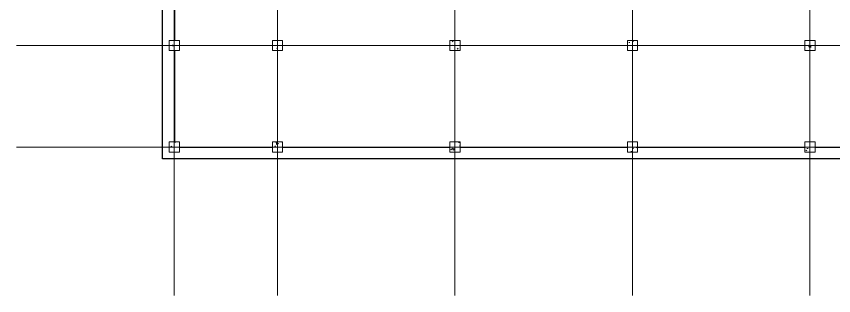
# Model space of a CAD drawing. Header units: millimetres. Extents: x -45493 to 8201, y -4031 to 20582.
# Drawn here: x -45493 to -21322, y -4031 to 4229 of the extents above; entities that cross this region are included whole.
import ezdxf

# ---------------------------------------------------------------- set-up
doc = ezdxf.new("R2010")
doc.units = ezdxf.units.MM
doc.linetypes.add('Grid Line', pattern=[22.225, 12.7, -3.175, 3.175, -3.175])
for name, color, linetype, lineweight in [('A-AREA', 32, 'Continuous', 9), ('A-WALL', 113, 'Continuous', 9), ('S-COLS', 52, 'Continuous', 9), ('S-GRID', 1, 'Continuous', 9)]:
    doc.layers.add(name, color=color, linetype=linetype, lineweight=lineweight)

# ---------------------------------------------------------------- blocks, each defined once
blk = doc.blocks.new('M_Concrete-Square-Column - 300 x 300mm-V16-1st Floor Dimensioned Plan')
at = {"layer": 'S-COLS'}
h = blk.add_hatch(dxfattribs=at)
h.set_pattern_fill('FP_17', color=256, style=0, pattern_type=2)
h.set_pattern_definition([(230, (21952.4, 3364.2), (-728.737, 63.756), [76.2, -838.2]), (175, (21952.4, 3364.2), (140.972, -764.228), [60.96, -670.56]), (280.451, (21891.7, 3369.54), (-587.77, -700.467), [64.76, -712.36]), (226.184, (21952.4, 3161), (-1084.316, 168.17), [114.3, -1257.3]), (276.636, (21862.1, 3175), (-949.61, -989.71), [97.14, -1068.54]), (171.184, (21952.4, 3161), (-949.62, -989.7), [91.44, -1005.84]), (201, (21850.8, 3211.8), (-606.458, 409.06), [76.2, -838.2]), (146, (21850.8, 3211.8), (-247.208, -736.753), [60.96, -670.56]), (251.451, (21800.3, 3245.9), (-853.668, -327.685), [64.76, -712.36]), (217.5, (21952.42, 3364.22), (-12.3547, -338.22), [33.528, -628.904, 33.528, -647.192, -673.1]), (217.5, (21952.42, 3364.22), (-12.3547, -338.22), [-1343.152, 33.528, -639.572]), (187.5, (21952.42, 3364.22), (-267.279, -400.722), [33.528, -354.584, 33.528, -870.204]), (187.5, (21952.42, 3364.22), (-267.279, -400.722), [-421.64, -613.664, 33.528, -223.012]), (147.5, (22179, 3364.22), (-542.3633, 22.9153), [33.528, -220.472, 33.528, -1810.512]), (147.5, (22179, 3364.22), (-542.3633, 22.9153), [-287.528, -758.952, 33.528, -1018.032]), (137.5, (22280.6, 3364.22), (-592.517, -101.707), [33.528, -296.672, 33.528, -492.76, -746.76]), (137.5, (22280.6, 3364.22), (-592.517, -101.707), [-856.488, 33.528, -713.232])])
h.paths.add_polyline_path([(150, 150), (-150, 150), (-150, -150), (150, -150)], flags=0)
for p, q in [((150, 150), (-150, 150)), ((-150, 150), (-150, -150)), ((150, -150), (150, 150)), ((-150, -150), (150, -150))]:
    blk.add_line(p, q, dxfattribs=at)
blk = doc.blocks.new('M_Concrete-Square-Column - 300 x 300mm-V17-1st Floor Dimensioned Plan')
at = {"layer": 'S-COLS'}
h = blk.add_hatch(dxfattribs=at)
h.set_pattern_fill('FP_18', color=256, style=0, pattern_type=2)
h.set_pattern_definition([(230, (21952.4, 364.2), (-728.737, 63.756), [76.2, -838.2]), (175, (21952.4, 364.2), (140.972, -764.228), [60.96, -670.56]), (280.451, (21891.7, 369.54), (-587.77, -700.467), [64.76, -712.36]), (226.184, (21952.4, 161), (-1084.316, 168.17), [114.3, -1257.3]), (276.636, (21862.1, 175), (-949.61, -989.71), [97.14, -1068.54]), (171.184, (21952.4, 161), (-949.62, -989.7), [91.44, -1005.84]), (201, (21850.8, 211.8), (-606.458, 409.06), [76.2, -838.2]), (146, (21850.8, 211.8), (-247.208, -736.753), [60.96, -670.56]), (251.451, (21800.3, 245.9), (-853.668, -327.685), [64.76, -712.36]), (217.5, (21952.42, 364.23), (-12.3547, -338.22), [33.528, -628.904, 33.528, -647.192, -673.1]), (217.5, (21952.42, 364.23), (-12.3547, -338.22), [-1343.152, 33.528, -639.572]), (187.5, (21952.42, 364.23), (-267.279, -400.722), [33.528, -354.584, 33.528, -613.664, -256.54]), (187.5, (21952.42, 364.23), (-267.279, -400.722), [-1035.304, 33.528, -223.012]), (147.5, (22179, 364.23), (-542.3633, 22.9153), [33.528, -220.472, 33.528, -758.952, -1051.56]), (147.5, (22179, 364.23), (-542.3633, 22.9153), [-1046.48, 33.528, -1018.032]), (137.5, (22280.6, 364.23), (-592.517, -101.707), [33.528, -296.672, 33.528, -492.76, -746.76]), (137.5, (22280.6, 364.23), (-592.517, -101.707), [-856.488, 33.528, -713.232])])
h.paths.add_polyline_path([(150, 150), (-150, 150), (-150, -150), (150, -150)], flags=0)
for p, q in [((150, 150), (-150, 150)), ((-150, 150), (-150, -150)), ((150, -150), (150, 150)), ((-150, -150), (150, -150))]:
    blk.add_line(p, q, dxfattribs=at)
blk = doc.blocks.new('M_Concrete-Square-Column - 300 x 300mm-V19-1st Floor Dimensioned Plan')
at = {"layer": 'S-COLS'}
h = blk.add_hatch(dxfattribs=at)
h.set_pattern_fill('FP_20', color=256, style=0, pattern_type=2)
h.set_pattern_definition([(230, (27202.4, 3364.2), (-728.737, 63.756), [76.2, -838.2]), (175, (27202.4, 3364.2), (140.972, -764.228), [60.96, -670.56]), (280.451, (27141.7, 3369.54), (-587.77, -700.467), [64.76, -712.36]), (226.184, (27202.4, 3161), (-1084.316, 168.17), [114.3, -1257.3]), (276.636, (27112.1, 3175), (-949.61, -989.71), [97.14, -1068.54]), (171.184, (27202.4, 3161), (-949.62, -989.7), [91.44, -1005.84]), (201, (27100.8, 3211.8), (-606.458, 409.06), [76.2, -838.2]), (146, (27100.8, 3211.8), (-247.208, -736.753), [60.96, -670.56]), (251.451, (27050.3, 3245.9), (-853.668, -327.685), [64.76, -712.36]), (217.5, (27202.42, 3364.22), (-12.3547, -338.22), [33.528, -628.904, 33.528, -647.192, -673.1]), (217.5, (27202.42, 3364.22), (-12.3547, -338.22), [-1343.152, 33.528, -639.572]), (187.5, (27202.42, 3364.22), (-267.279, -400.722), [33.528, -354.584, 33.528, -870.204]), (187.5, (27202.42, 3364.22), (-267.279, -400.722), [-421.64, -613.664, 33.528, -223.012]), (147.5, (27429, 3364.22), (-542.3633, 22.9153), [33.528, -220.472, 33.528, -1810.512]), (147.5, (27429, 3364.22), (-542.3633, 22.9153), [-287.528, -758.952, 33.528, -1018.032]), (137.5, (27530.6, 3364.22), (-592.517, -101.707), [33.528, -296.672, 33.528, -492.76, -746.76]), (137.5, (27530.6, 3364.22), (-592.517, -101.707), [-856.488, 33.528, -713.232])])
h.paths.add_polyline_path([(150, 150), (-150, 150), (-150, -150), (150, -150)], flags=0)
for p, q in [((150, 150), (-150, 150)), ((-150, 150), (-150, -150)), ((150, -150), (150, 150)), ((-150, -150), (150, -150))]:
    blk.add_line(p, q, dxfattribs=at)
blk = doc.blocks.new('M_Concrete-Square-Column - 300 x 300mm-V20-1st Floor Dimensioned Plan')
at = {"layer": 'S-COLS'}
h = blk.add_hatch(dxfattribs=at)
h.set_pattern_fill('FP_21', color=256, style=0, pattern_type=2)
h.set_pattern_definition([(230, (27202.4, 364.2), (-728.737, 63.756), [76.2, -838.2]), (175, (27202.4, 364.2), (140.972, -764.228), [60.96, -670.56]), (280.451, (27141.7, 369.54), (-587.77, -700.467), [64.76, -712.36]), (226.184, (27202.4, 161), (-1084.316, 168.17), [114.3, -1257.3]), (276.636, (27112.1, 175), (-949.61, -989.71), [97.14, -1068.54]), (171.184, (27202.4, 161), (-949.62, -989.7), [91.44, -1005.84]), (201, (27100.8, 211.8), (-606.458, 409.06), [76.2, -838.2]), (146, (27100.8, 211.8), (-247.208, -736.753), [60.96, -670.56]), (251.451, (27050.3, 245.9), (-853.668, -327.685), [64.76, -712.36]), (217.5, (27202.42, 364.23), (-12.3547, -338.22), [33.528, -628.904, 33.528, -647.192, -673.1]), (217.5, (27202.42, 364.23), (-12.3547, -338.22), [-1343.152, 33.528, -639.572]), (187.5, (27202.42, 364.23), (-267.279, -400.722), [33.528, -354.584, 33.528, -613.664, -256.54]), (187.5, (27202.42, 364.23), (-267.279, -400.722), [-1035.304, 33.528, -223.012]), (147.5, (27429, 364.23), (-542.3633, 22.9153), [33.528, -220.472, 33.528, -758.952, -1051.56]), (147.5, (27429, 364.23), (-542.3633, 22.9153), [-1046.48, 33.528, -1018.032]), (137.5, (27530.6, 364.23), (-592.517, -101.707), [33.528, -296.672, 33.528, -492.76, -746.76]), (137.5, (27530.6, 364.23), (-592.517, -101.707), [-856.488, 33.528, -713.232])])
h.paths.add_polyline_path([(150, 150), (-150, 150), (-150, -150), (150, -150)], flags=0)
for p, q in [((150, 150), (-150, 150)), ((-150, 150), (-150, -150)), ((150, -150), (150, 150)), ((-150, -150), (150, -150))]:
    blk.add_line(p, q, dxfattribs=at)
blk = doc.blocks.new('M_Concrete-Square-Column - 300 x 300mm-V22-1st Floor Dimensioned Plan')
at = {"layer": 'S-COLS'}
h = blk.add_hatch(dxfattribs=at)
h.set_pattern_fill('FP_23', color=256, style=0, pattern_type=2)
h.set_pattern_definition([(230, (32452.4, 3364.2), (-728.737, 63.756), [76.2, -838.2]), (175, (32452.4, 3364.2), (140.972, -764.228), [60.96, -670.56]), (280.451, (32391.7, 3369.54), (-587.77, -700.467), [64.76, -712.36]), (226.184, (32452.4, 3161), (-1084.316, 168.17), [114.3, -1257.3]), (276.636, (32362.1, 3175), (-949.61, -989.71), [97.14, -1068.54]), (171.184, (32452.4, 3161), (-949.62, -989.7), [91.44, -1005.84]), (201, (32350.8, 3211.8), (-606.458, 409.061), [76.2, -838.2]), (146, (32350.8, 3211.8), (-247.208, -736.753), [60.96, -670.56]), (251.451, (32300.3, 3245.9), (-853.668, -327.685), [64.76, -712.36]), (217.5, (32452.42, 3364.22), (-12.3547, -338.2201), [33.528, -628.904, 33.528, -647.192, -673.1]), (217.5, (32452.42, 3364.22), (-12.3547, -338.2201), [-1343.152, 33.528, -639.572]), (187.5, (32452.42, 3364.22), (-267.279, -400.722), [33.528, -354.584, 33.528, -870.204]), (187.5, (32452.42, 3364.22), (-267.279, -400.722), [-421.64, -613.664, 33.528, -223.012]), (147.5, (32679, 3364.22), (-542.3633, 22.9153), [33.528, -220.472, 33.528, -1810.512]), (147.5, (32679, 3364.22), (-542.3633, 22.9153), [-287.528, -758.952, 33.528, -1018.032]), (137.5, (32780.6, 3364.22), (-592.517, -101.707), [33.528, -296.672, 33.528, -492.76, -746.76]), (137.5, (32780.6, 3364.22), (-592.517, -101.707), [-856.488, 33.528, -713.232])])
h.paths.add_polyline_path([(150, 150), (-150, 150), (-150, -150), (150, -150)], flags=0)
for p, q in [((150, 150), (-150, 150)), ((-150, 150), (-150, -150)), ((150, -150), (150, 150)), ((-150, -150), (150, -150))]:
    blk.add_line(p, q, dxfattribs=at)
blk = doc.blocks.new('M_Concrete-Square-Column - 300 x 300mm-V23-1st Floor Dimensioned Plan')
at = {"layer": 'S-COLS'}
h = blk.add_hatch(dxfattribs=at)
h.set_pattern_fill('FP_24', color=256, style=0, pattern_type=2)
h.set_pattern_definition([(230, (32452.4, 364.2), (-728.737, 63.756), [76.2, -838.2]), (175, (32452.4, 364.2), (140.972, -764.228), [60.96, -670.56]), (280.451, (32391.7, 369.54), (-587.77, -700.467), [64.76, -712.36]), (226.184, (32452.4, 161), (-1084.316, 168.17), [114.3, -1257.3]), (276.636, (32362.1, 175), (-949.61, -989.71), [97.14, -1068.54]), (171.184, (32452.4, 161), (-949.62, -989.7), [91.44, -1005.84]), (201, (32350.8, 211.8), (-606.458, 409.061), [76.2, -838.2]), (146, (32350.8, 211.8), (-247.208, -736.753), [60.96, -670.56]), (251.451, (32300.3, 245.9), (-853.668, -327.685), [64.76, -712.36]), (217.5, (32452.42, 364.23), (-12.3547, -338.2201), [33.528, -628.904, 33.528, -647.192, -673.1]), (217.5, (32452.42, 364.23), (-12.3547, -338.2201), [-1343.152, 33.528, -639.572]), (187.5, (32452.42, 364.23), (-267.279, -400.722), [33.528, -354.584, 33.528, -613.664, -256.54]), (187.5, (32452.42, 364.23), (-267.279, -400.722), [-1035.304, 33.528, -223.012]), (147.5, (32679, 364.23), (-542.3633, 22.9153), [33.528, -220.472, 33.528, -758.952, -1051.56]), (147.5, (32679, 364.23), (-542.3633, 22.9153), [-1046.48, 33.528, -1018.032]), (137.5, (32780.6, 364.23), (-592.517, -101.707), [33.528, -296.672, 33.528, -492.76, -746.76]), (137.5, (32780.6, 364.23), (-592.517, -101.707), [-856.488, 33.528, -713.232])])
h.paths.add_polyline_path([(150, 150), (-150, 150), (-150, -150), (150, -150)], flags=0)
for p, q in [((150, 150), (-150, 150)), ((-150, 150), (-150, -150)), ((150, -150), (150, 150)), ((-150, -150), (150, -150))]:
    blk.add_line(p, q, dxfattribs=at)
blk = doc.blocks.new('M_Concrete-Square-Column - 300 x 300mm-V25-1st Floor Dimensioned Plan')
at = {"layer": 'S-COLS'}
h = blk.add_hatch(dxfattribs=at)
h.set_pattern_fill('FP_26', color=256, style=0, pattern_type=2)
h.set_pattern_definition([(230, (37702.4, 3364.2), (-728.7365, 63.756), [76.2, -838.2]), (175, (37702.4, 3364.2), (140.972, -764.228), [60.96, -670.56]), (280.451, (37641.7, 3369.54), (-587.77, -700.467), [64.76, -712.36]), (226.184, (37702.4, 3161), (-1084.316, 168.17), [114.3, -1257.3]), (276.636, (37612.1, 3175), (-949.61, -989.71), [97.14, -1068.54]), (171.184, (37702.4, 3161), (-949.62, -989.7), [91.44, -1005.84]), (201, (37600.8, 3211.8), (-606.458, 409.061), [76.2, -838.2]), (146, (37600.8, 3211.8), (-247.208, -736.753), [60.96, -670.56]), (251.451, (37550.3, 3245.9), (-853.668, -327.685), [64.76, -712.36]), (217.5, (37702.43, 3364.22), (-12.3547, -338.2201), [33.528, -628.904, 33.528, -647.192, -673.1]), (217.5, (37702.43, 3364.22), (-12.3547, -338.2201), [-1343.152, 33.528, -639.572]), (187.5, (37702.43, 3364.22), (-267.279, -400.722), [33.528, -354.584, 33.528, -870.204]), (187.5, (37702.43, 3364.22), (-267.279, -400.722), [-421.64, -613.664, 33.528, -223.012]), (147.5, (37929, 3364.22), (-542.3633, 22.9153), [33.528, -220.472, 33.528, -1810.512]), (147.5, (37929, 3364.22), (-542.3633, 22.9153), [-287.528, -758.952, 33.528, -1018.032]), (137.5, (38030.6, 3364.22), (-592.517, -101.707), [33.528, -296.672, 33.528, -492.76, -746.76]), (137.5, (38030.6, 3364.22), (-592.517, -101.707), [-856.488, 33.528, -713.232])])
h.paths.add_polyline_path([(150, 150), (-150, 150), (-150, -150), (150, -150)], flags=0)
for p, q in [((150, 150), (-150, 150)), ((-150, 150), (-150, -150)), ((150, -150), (150, 150)), ((-150, -150), (150, -150))]:
    blk.add_line(p, q, dxfattribs=at)
blk = doc.blocks.new('M_Concrete-Square-Column - 300 x 300mm-V26-1st Floor Dimensioned Plan')
at = {"layer": 'S-COLS'}
h = blk.add_hatch(dxfattribs=at)
h.set_pattern_fill('FP_27', color=256, style=0, pattern_type=2)
h.set_pattern_definition([(230, (37702.4, 364.2), (-728.7365, 63.756), [76.2, -838.2]), (175, (37702.4, 364.2), (140.972, -764.228), [60.96, -670.56]), (280.451, (37641.7, 369.54), (-587.77, -700.467), [64.76, -712.36]), (226.184, (37702.4, 161), (-1084.316, 168.17), [114.3, -1257.3]), (276.636, (37612.1, 175), (-949.61, -989.71), [97.14, -1068.54]), (171.184, (37702.4, 161), (-949.62, -989.7), [91.44, -1005.84]), (201, (37600.8, 211.8), (-606.458, 409.061), [76.2, -838.2]), (146, (37600.8, 211.8), (-247.208, -736.753), [60.96, -670.56]), (251.451, (37550.3, 245.9), (-853.668, -327.685), [64.76, -712.36]), (217.5, (37702.43, 364.23), (-12.3547, -338.2201), [33.528, -628.904, 33.528, -647.192, -673.1]), (217.5, (37702.43, 364.23), (-12.3547, -338.2201), [-1343.152, 33.528, -639.572]), (187.5, (37702.43, 364.23), (-267.279, -400.722), [33.528, -354.584, 33.528, -613.664, -256.54]), (187.5, (37702.43, 364.23), (-267.279, -400.722), [-1035.304, 33.528, -223.012]), (147.5, (37929, 364.23), (-542.3633, 22.9153), [33.528, -220.472, 33.528, -758.952, -1051.56]), (147.5, (37929, 364.23), (-542.3633, 22.9153), [-1046.48, 33.528, -1018.032]), (137.5, (38030.6, 364.23), (-592.517, -101.707), [33.528, -296.672, 33.528, -492.76, -746.76]), (137.5, (38030.6, 364.23), (-592.517, -101.707), [-856.488, 33.528, -713.232])])
h.paths.add_polyline_path([(150, 150), (-150, 150), (-150, -150), (150, -150)], flags=0)
for p, q in [((150, 150), (-150, 150)), ((-150, 150), (-150, -150)), ((150, -150), (150, 150)), ((-150, -150), (150, -150))]:
    blk.add_line(p, q, dxfattribs=at)
blk = doc.blocks.new('M_Concrete-Square-Column - 300 x 300mm-V28-1st Floor Dimensioned Plan')
at = {"layer": 'S-COLS'}
h = blk.add_hatch(dxfattribs=at)
h.set_pattern_fill('FP_29', color=256, style=0, pattern_type=2)
h.set_pattern_definition([(230, (40752.4, 3364.2), (-728.7365, 63.756), [76.2, -838.2]), (175, (40752.4, 3364.2), (140.972, -764.228), [60.96, -670.56]), (280.451, (40691.7, 3369.54), (-587.77, -700.467), [64.76, -712.36]), (226.184, (40752.4, 3161), (-1084.316, 168.17), [114.3, -1257.3]), (276.636, (40662.1, 3175), (-949.61, -989.71), [97.14, -1068.54]), (171.184, (40752.4, 3161), (-949.62, -989.7), [91.44, -1005.84]), (201, (40650.8, 3211.8), (-606.458, 409.061), [76.2, -838.2]), (146, (40650.8, 3211.8), (-247.208, -736.753), [60.96, -670.56]), (251.451, (40600.3, 3245.9), (-853.668, -327.685), [64.76, -712.36]), (217.5, (40752.43, 3364.22), (-12.3547, -338.2201), [33.528, -628.904, 33.528, -647.192, -673.1]), (217.5, (40752.43, 3364.22), (-12.3547, -338.2201), [-1343.152, 33.528, -639.572]), (187.5, (40752.43, 3364.22), (-267.279, -400.722), [33.528, -354.584, 33.528, -870.204]), (187.5, (40752.43, 3364.22), (-267.279, -400.722), [-421.64, -613.664, 33.528, -223.012]), (147.5, (40979, 3364.22), (-542.3633, 22.9153), [33.528, -220.472, 33.528, -1810.512]), (147.5, (40979, 3364.22), (-542.3633, 22.9153), [-287.528, -758.952, 33.528, -1018.032]), (137.5, (41080.6, 3364.22), (-592.517, -101.707), [33.528, -296.672, 33.528, -492.76, -746.76]), (137.5, (41080.6, 3364.22), (-592.517, -101.707), [-856.488, 33.528, -713.232])])
h.paths.add_polyline_path([(150, 150), (-150, 150), (-150, -150), (150, -150)], flags=0)
for p, q in [((150, 150), (-150, 150)), ((-150, 150), (-150, -150)), ((150, -150), (150, 150)), ((-150, -150), (150, -150))]:
    blk.add_line(p, q, dxfattribs=at)
blk = doc.blocks.new('M_Concrete-Square-Column - 300 x 300mm-V29-1st Floor Dimensioned Plan')
at = {"layer": 'S-COLS'}
h = blk.add_hatch(dxfattribs=at)
h.set_pattern_fill('FP_30', color=256, style=0, pattern_type=2)
h.set_pattern_definition([(230, (40752.4, 364.2), (-728.7365, 63.756), [76.2, -838.2]), (175, (40752.4, 364.2), (140.972, -764.228), [60.96, -670.56]), (280.451, (40691.7, 369.54), (-587.77, -700.467), [64.76, -712.36]), (226.184, (40752.4, 161), (-1084.316, 168.17), [114.3, -1257.3]), (276.636, (40662.1, 175), (-949.61, -989.71), [97.14, -1068.54]), (171.184, (40752.4, 161), (-949.62, -989.7), [91.44, -1005.84]), (201, (40650.8, 211.8), (-606.458, 409.061), [76.2, -838.2]), (146, (40650.8, 211.8), (-247.208, -736.753), [60.96, -670.56]), (251.451, (40600.3, 245.9), (-853.668, -327.685), [64.76, -712.36]), (217.5, (40752.43, 364.23), (-12.3547, -338.2201), [33.528, -628.904, 33.528, -647.192, -673.1]), (217.5, (40752.43, 364.23), (-12.3547, -338.2201), [-1343.152, 33.528, -639.572]), (187.5, (40752.43, 364.23), (-267.279, -400.722), [33.528, -354.584, 33.528, -613.664, -256.54]), (187.5, (40752.43, 364.23), (-267.279, -400.722), [-1035.304, 33.528, -223.012]), (147.5, (40979, 364.23), (-542.3633, 22.9153), [33.528, -220.472, 33.528, -758.952, -1051.56]), (147.5, (40979, 364.23), (-542.3633, 22.9153), [-1046.48, 33.528, -1018.032]), (137.5, (41080.6, 364.23), (-592.517, -101.707), [33.528, -296.672, 33.528, -492.76, -746.76]), (137.5, (41080.6, 364.23), (-592.517, -101.707), [-856.488, 33.528, -713.232])])
h.paths.add_polyline_path([(150, 150), (-150, 150), (-150, -150), (150, -150)], flags=0)
for p, q in [((150, 150), (-150, 150)), ((-150, 150), (-150, -150)), ((150, -150), (150, 150)), ((-150, -150), (150, -150))]:
    blk.add_line(p, q, dxfattribs=at)

msp = doc.modelspace()

# ---------------------------------------------------------------- linework, layer by layer
at = {"layer": 'A-AREA'}
for p, q in [((-27272.3, 3514.2), (-27272.3, 7805)), ((-27272.3, 2405), (-27272.3, 3214.2))]:
    msp.add_line(p, q, dxfattribs=at)
at = {"layer": 'A-WALL', "lineweight": 25}
for p, q in [((-40820.3, 8211.9), (-40820.3, 3514.2)), ((-41172.8, 11.8), (-41172.8, 6066.4)), ((-40820.3, 3214.2), (-40820.3, 514.2)), ((-40672.3, 364.2), (-37922.3, 364.2)), ((-37622.3, 364.2), (-32672.3, 364.2)), ((-32372.3, 364.2), (-27422.3, 364.2)), ((-27122.3, 364.2), (-22172.3, 364.2)), ((-21872.3, 364.2), (-16922.3, 364.2)), ((-10872.3, 11.8), (-41172.8, 11.8))]:
    msp.add_line(p, q, dxfattribs=at)
at = {"layer": 'S-GRID', "linetype": 'Grid Line'}
for p, q in [((-40822.3, -4031.1), (-40822.3, 19281.6)), ((-37772.3, -4031.1), (-37772.3, 19281.6)), ((-32522.3, -4031.1), (-32522.3, 19281.6)), ((-27272.3, -4031.1), (-27272.3, 19281.6)), ((-22022.3, -4031.1), (-22022.3, 19281.6)), ((-45492.8, 3364.2), (6901.3, 3364.2)), ((-45492.8, 364.2), (6901.3, 364.2))]:
    msp.add_line(p, q, dxfattribs=at)

# ---------------------------------------------------------------- block references
at = {"layer": 'S-COLS', "xscale": -1, "rotation": 180}
for name, p in [('M_Concrete-Square-Column - 300 x 300mm-V28-1st Floor Dimensioned Plan', (-40822.3, 3364.2)), ('M_Concrete-Square-Column - 300 x 300mm-V25-1st Floor Dimensioned Plan', (-37772.3, 3364.2)), ('M_Concrete-Square-Column - 300 x 300mm-V22-1st Floor Dimensioned Plan', (-32522.3, 3364.2)), ('M_Concrete-Square-Column - 300 x 300mm-V19-1st Floor Dimensioned Plan', (-27272.3, 3364.2)), ('M_Concrete-Square-Column - 300 x 300mm-V16-1st Floor Dimensioned Plan', (-22022.3, 3364.2)), ('M_Concrete-Square-Column - 300 x 300mm-V29-1st Floor Dimensioned Plan', (-40822.3, 364.2)), ('M_Concrete-Square-Column - 300 x 300mm-V26-1st Floor Dimensioned Plan', (-37772.3, 364.2)), ('M_Concrete-Square-Column - 300 x 300mm-V23-1st Floor Dimensioned Plan', (-32522.3, 364.2)), ('M_Concrete-Square-Column - 300 x 300mm-V20-1st Floor Dimensioned Plan', (-27272.3, 364.2)), ('M_Concrete-Square-Column - 300 x 300mm-V17-1st Floor Dimensioned Plan', (-22022.3, 364.2))]:
    msp.add_blockref(name, p, dxfattribs=at)

doc.saveas('drawing.dxf')
